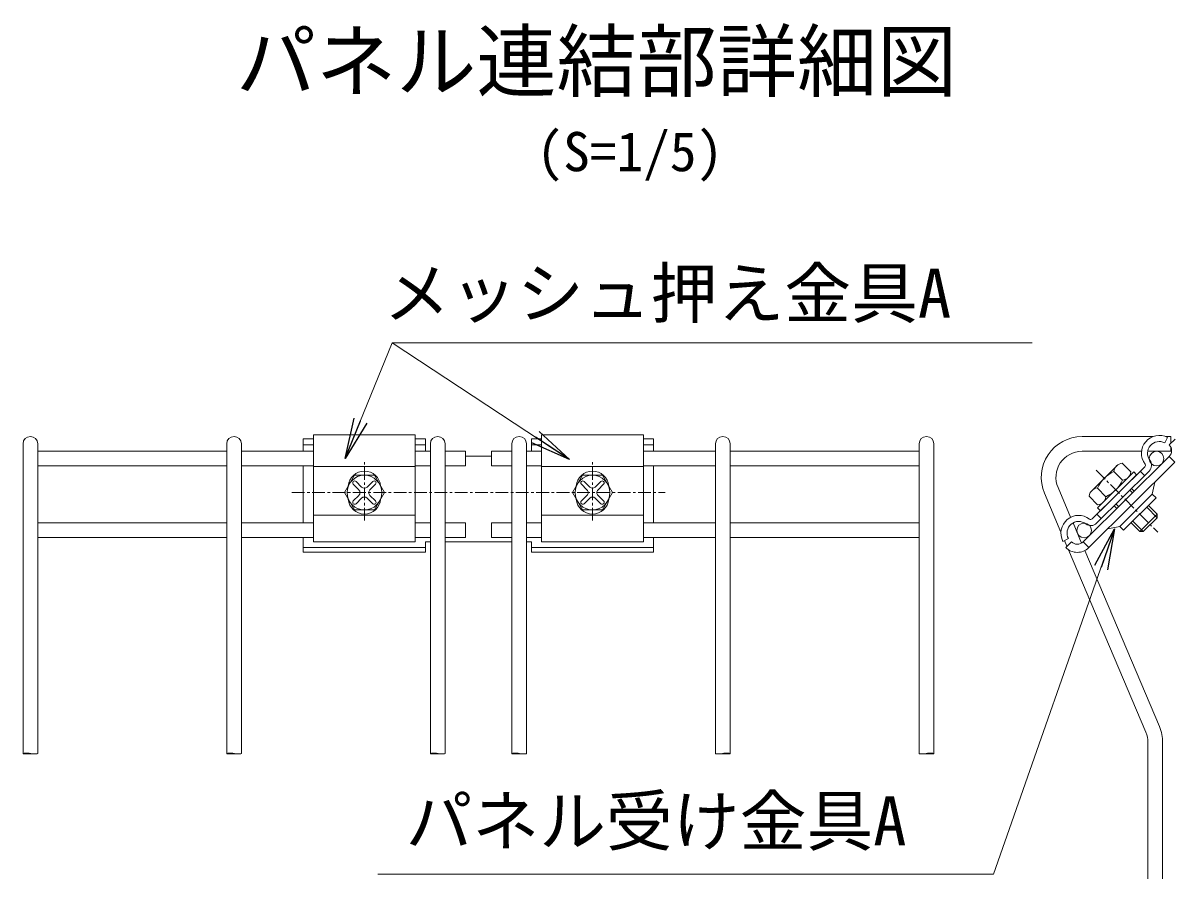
# Model space of a CAD drawing. Units: millimetres, scale not verified, with parts at other scales. Extents: x -4200 to 4200, y -2970 to 2970.
# Drawn here: x 989 to 2120, y -1234 to -394 of the extents above; entities that cross this region are included whole.
import ezdxf
from ezdxf.enums import TextEntityAlignment as Align

# ---------------------------------------------------------------- set-up
doc = ezdxf.new("R2010")
doc.units = ezdxf.units.MM
doc.header["$LTSCALE"] = 10
doc.linetypes.add('USER1', pattern=[2, 1.25, -0.25, 0.25, -0.25])
for name, color, linetype, lineweight in [('0-0_D-BMK', 2, 'USER1', 13), ('0-1_D-STR2', 7, 'Continuous', 9), ('0-3_0', 7, 'Continuous', 25), ('0-5_D-TTL-TXT', 7, 'Continuous', 25), ('0-7_D-STR-TXT', 7, 'Continuous', 13), ('0-8_D-STR3', 3, 'Continuous', 13)]:
    doc.layers.add(name, color=color, linetype=linetype, lineweight=lineweight)
doc.styles.add('ＭＳ ゴシック', font='')
doc.styles.get('ＭＳ ゴシック').set_extended_font_data('MS Gothic')

# ---------------------------------------------------------------- blocks, each defined once
blk = doc.blocks.new('_OPEN')
at = {"layer": '0-3_0'}
blk.add_line((0, 0), (-10, 0), dxfattribs=at)
blk.add_lwpolyline([(-10, 1.667), (0, 0), (-10, -1.667)], dxfattribs=at)

msp = doc.modelspace()

# ---------------------------------------------------------------- linework, layer by layer
at = {"layer": '0-0_D-BMK'}
for p, q in [((1323.89, -882.74), (1323.89, -824.83)), ((1547.89, -882.74), (1547.89, -824.83)), ((2042.37, -833.05), (2102.9, -894.07)), ((1252.69, -855.22), (1619.1, -855.22))]:
    msp.add_line(p, q, dxfattribs=at)
at = {"layer": '0-1_D-STR2'}
for p, q in [((2098.11, -800.27), (2028.59, -800.27)), ((2115.79, -800.27), (2110.81, -800.27)), ((2115.79, -806.87), (2115.79, -800.27)), ((988.69, -807.31), (988.69, -1111.35)), ((1003.09, -807.31), (1003.09, -1111.35)), ((1188.69, -807.31), (1188.69, -1111.35)), ((1203.09, -807.31), (1203.09, -1111.35)), ((1388.69, -807.31), (1388.69, -1111.35)), ((1403.09, -807.31), (1403.09, -1111.35)), ((1468.69, -807.31), (1468.69, -1111.35)), ((1483.09, -807.31), (1483.09, -1111.35)), ((1668.69, -807.31), (1668.69, -1111.35)), ((1683.09, -807.31), (1683.09, -1111.35)), ((1868.69, -807.31), (1868.69, -1111.35)), ((1883.09, -807.31), (1883.09, -1111.35)), ((2115.79, -814.67), (2115.79, -810.44)), ((1188.69, -814.51), (1003.09, -814.51)), ((1273.89, -814.51), (1203.09, -814.51)), ((1388.69, -814.51), (1373.89, -814.51)), ((1423.09, -814.51), (1403.09, -814.51)), ((1423.09, -828.91), (1423.09, -814.51)), ((1448.69, -828.91), (1448.69, -814.51)), ((1448.69, -814.51), (1468.69, -814.51)), ((1483.09, -814.51), (1497.89, -814.51)), ((1597.89, -814.51), (1668.69, -814.51)), ((1683.09, -814.51), (1868.69, -814.51)), ((2087.06, -814.67), (2028.59, -814.67)), ((2115.79, -814.67), (2093.12, -814.67)), ((1188.69, -828.91), (1003.09, -828.91)), ((1273.89, -828.91), (1203.09, -828.91)), ((1388.69, -828.91), (1373.89, -828.91)), ((1423.09, -828.91), (1403.09, -828.91)), ((1448.69, -828.91), (1468.69, -828.91)), ((1483.09, -828.91), (1497.89, -828.91)), ((1597.89, -828.91), (1668.69, -828.91)), ((1683.09, -828.91), (1868.69, -828.91)), ((1991.77, -855.9), (2007.91, -893.93)), ((2005.02, -850.28), (2017.41, -879.45)), ((1188.69, -885.02), (1003.09, -885.02)), ((1273.89, -885.02), (1203.09, -885.02)), ((1388.69, -885.02), (1373.89, -885.02)), ((1423.09, -885.02), (1403.09, -885.02)), ((1423.09, -899.42), (1423.09, -885.02)), ((1448.69, -885.02), (1468.69, -885.02)), ((1448.69, -899.42), (1448.69, -885.02)), ((1483.09, -885.02), (1497.89, -885.02)), ((1597.89, -885.02), (1668.69, -885.02)), ((1683.09, -885.02), (1868.69, -885.02)), ((2019.76, -885), (2028.13, -904.71)), ((1188.69, -899.42), (1003.09, -899.42)), ((1273.89, -899.42), (1203.09, -899.42)), ((1388.69, -899.42), (1373.89, -899.42)), ((1423.09, -899.42), (1403.09, -899.42)), ((1448.69, -899.42), (1468.69, -899.42)), ((1483.09, -899.42), (1497.89, -899.42)), ((1597.89, -899.42), (1668.69, -899.42)), ((1683.09, -899.42), (1868.69, -899.42)), ((2011.46, -902.3), (2013.84, -907.91)), ((2015.3, -911.35), (2091.35, -1090.51)), ((2031.27, -912.12), (2104.61, -1084.88)), ((2093.39, -1100.51), (2093.39, -1234.45)), ((2107.79, -1100.51), (2107.79, -1234.45))]:
    msp.add_line(p, q, dxfattribs=at)
for centre in [(2101.79, -821.87), (2030.71, -892.38)]:
    msp.add_circle(centre, 7.2, dxfattribs=at)
for centre, radius, start, end in [((995.89, -807.31), 7.2, 0, 180), ((1195.89, -807.31), 7.2, 0, 180), ((1395.89, -807.31), 7.2, 0, 180), ((1475.89, -807.31), 7.2, 0, 180), ((1675.89, -807.31), 7.2, 0, 180), ((1875.89, -807.31), 7.2, 0, 180), ((2028.59, -840.27), 40, 90, 203), ((2028.59, -840.27), 25.6, 90, 203), ((2067.79, -1100.51), 40, 0, 23), ((2067.79, -1100.51), 25.6, 0, 23)]:
    msp.add_arc(centre, radius, start, end, dxfattribs=at)
for centre, major_axis in [((992.29, -1111.35), (-3.6, 0)), ((1192.29, -1111.35), (-3.6, 0)), ((1392.29, -1111.35), (-3.6, 0)), ((1472.29, -1111.35), (-3.6, 0)), ((1679.49, -1111.35), (3.6, 0)), ((1879.49, -1111.35), (3.6, 0))]:
    msp.add_ellipse(centre, major_axis=major_axis, ratio=0.114898, dxfattribs=at)
for centre, major_axis, start_param, end_param in [((999.49, -1111.35), (3.6, 0), 3.141593, 6.2832842), ((1199.49, -1111.35), (3.6, 0), 3.141593, 6.2832842), ((1399.49, -1111.35), (3.6, 0), 3.141593, 6.2832842), ((1479.49, -1111.35), (3.6, 0), 3.141593, 6.2832842), ((1672.29, -1111.35), (-3.6, 0), 6.2830864, 9.4247776), ((1872.29, -1111.35), (-3.6, 0), 6.2830864, 9.4247776)]:
    msp.add_ellipse(centre, major_axis=major_axis, ratio=0.114898, start_param=start_param, end_param=end_param, dxfattribs=at)
at = {"layer": '0-7_D-STR-TXT'}
for p, q in [((1351.3, -708.09), (1305.72, -819.81)), ((1979.5, -708.09), (1351.3, -708.09)), ((1351.3, -708.09), (1523.62, -821.73)), ((1941.76, -1229.78), (2059.89, -892.79)), ((1337.05, -1229.78), (1941.76, -1229.78))]:
    msp.add_line(p, q, dxfattribs=at)
at = {"layer": '0-8_D-STR3'}
for p, q in [((1263.89, -814.51), (1263.89, -802.56)), ((1263.89, -802.56), (1273.89, -802.56)), ((1273.89, -798.58), (1273.89, -903.43)), ((1273.89, -798.58), (1373.89, -798.58)), ((1373.89, -798.58), (1373.89, -903.43)), ((1373.89, -802.56), (1383.89, -802.56)), ((1383.89, -802.56), (1383.89, -814.51)), ((1497.89, -802.56), (1487.89, -802.56)), ((1487.89, -802.56), (1487.89, -814.51)), ((1497.89, -798.58), (1497.89, -903.43)), ((1597.89, -798.58), (1497.89, -798.58)), ((1597.89, -798.58), (1597.89, -903.43)), ((1607.89, -802.56), (1597.89, -802.56)), ((1607.89, -814.51), (1607.89, -802.56)), ((2109.87, -806.43), (2112.69, -801.13)), ((2114.25, -808.39), (2119.98, -802.72)), ((1263.89, -808.19), (1273.89, -808.19)), ((1373.89, -808.19), (1383.89, -808.19)), ((1497.89, -808.19), (1487.89, -808.19)), ((1607.89, -808.19), (1597.89, -808.19)), ((1448.69, -819.5), (1423.09, -819.5)), ((2029.58, -903.57), (2114.24, -819.66)), ((2035.21, -909.25), (2119.87, -825.34)), ((2114.24, -819.66), (2119.87, -825.34)), ((1263.89, -885.02), (1263.89, -828.91)), ((1273.89, -829.6), (1373.89, -829.6)), ((1597.89, -829.6), (1497.89, -829.6)), ((1607.89, -885.02), (1607.89, -828.91)), ((2063.43, -828.27), (2037.82, -853.67)), ((2038.67, -881), (2090.32, -829.76)), ((2042.9, -885.26), (2094.54, -834.02)), ((2079.44, -834.92), (2043.94, -870.14)), ((2059.99, -834.49), (2068.45, -843.01)), ((2068.16, -826.39), (2076.61, -834.91)), ((2079.44, -834.92), (2082.26, -837.76)), ((2085.82, -834.23), (2090.05, -838.48)), ((1314.06, -838.18), (1304.22, -855.22)), ((1312.98, -847.03), (1318.44, -852.49)), ((1333.73, -838.18), (1314.06, -838.18)), ((1315.71, -844.3), (1321.16, -849.76)), ((1332.08, -844.3), (1326.62, -849.76)), ((1334.81, -847.03), (1329.35, -852.49)), ((1333.73, -838.18), (1343.57, -855.22)), ((1538.06, -838.18), (1528.22, -855.22)), ((1536.98, -847.03), (1542.44, -852.49)), ((1538.06, -838.18), (1557.73, -838.18)), ((1539.71, -844.3), (1545.17, -849.76)), ((1556.08, -844.3), (1550.62, -849.76)), ((1558.81, -847.03), (1553.35, -852.49)), ((1557.73, -838.18), (1567.57, -855.22)), ((2082.26, -837.76), (2046.76, -872.98)), ((2074.27, -840.05), (2049.07, -865.05)), ((1314.06, -872.26), (1304.22, -855.22)), ((1312.98, -863.41), (1318.44, -857.95)), ((1334.81, -863.41), (1329.35, -857.95)), ((1333.73, -872.26), (1343.57, -855.22)), ((1538.06, -872.26), (1528.22, -855.22)), ((1536.98, -863.41), (1542.44, -857.95)), ((1558.81, -863.41), (1553.35, -857.95)), ((1557.73, -872.26), (1567.57, -855.22)), ((2035.5, -858.79), (2043.95, -867.31)), ((2043.67, -850.69), (2052.12, -859.21)), ((2075.55, -852.87), (2078.12, -855.46)), ((2077.25, -851.18), (2079.83, -853.77)), ((1315.71, -866.14), (1321.16, -860.68)), ((1332.08, -866.14), (1326.62, -860.68)), ((1539.71, -866.14), (1545.17, -860.68)), ((1556.08, -866.14), (1550.62, -860.68)), ((2043.94, -870.14), (2046.76, -872.98)), ((2060.21, -868.08), (2062.78, -870.67)), ((2061.92, -866.39), (2064.48, -868.98)), ((2092.12, -869.58), (2102.31, -879.85)), ((2093.82, -867.89), (2102.32, -876.45)), ((1273.89, -877.37), (1373.89, -877.37)), ((1333.73, -872.26), (1314.06, -872.26)), ((1597.89, -877.37), (1497.89, -877.37)), ((1538.06, -872.26), (1557.73, -872.26)), ((2043.22, -876.48), (2047.45, -880.74)), ((2102.32, -876.45), (2085.28, -893.35)), ((2102.31, -879.85), (2088.68, -893.37)), ((2102.32, -876.45), (2102.31, -879.85)), ((2053.84, -890.79), (2065.62, -888.42)), ((2076.78, -884.78), (2085.28, -893.35)), ((2078.48, -883.09), (2088.68, -893.37)), ((2088.68, -893.37), (2085.28, -893.35)), ((1263.89, -899.42), (1263.89, -913.73)), ((1273.89, -903.43), (1373.89, -903.43)), ((1388.69, -903.41), (1383.89, -903.41)), ((1383.89, -913.73), (1383.89, -903.41)), ((1468.69, -903.41), (1403.09, -903.41)), ((1483.09, -903.41), (1487.89, -903.41)), ((1487.89, -913.73), (1487.89, -903.41)), ((1597.89, -903.43), (1497.89, -903.43)), ((1607.89, -899.42), (1607.89, -913.73)), ((2015.18, -900.36), (2009.86, -903.13)), ((2018.27, -903.52), (2012.59, -909.15)), ((2029.58, -903.57), (2035.21, -909.25)), ((1263.89, -908.99), (1383.89, -908.99)), ((1263.89, -913.73), (1383.89, -913.73)), ((1607.89, -908.99), (1487.89, -908.99)), ((1607.89, -913.73), (1487.89, -913.73))]:
    msp.add_line(p, q, dxfattribs=at)
for points in [[(2100.11, -844.93), (2097.64, -856.69), (2080.76, -873.41)], [(2069.34, -892.15), (2101.33, -860.44), (2097.64, -856.69)], [(2069.34, -892.15), (2065.62, -888.42), (2082.49, -871.7)]]:
    msp.add_lwpolyline(points, dxfattribs=at)
for centre in [(1323.89, -855.22), (1547.89, -855.22)]:
    msp.add_circle(centre, 17.04, dxfattribs=at)
for centre, radius, start, end in [((2104.46, -816.58), 17.5, 61.96631, 217.1074), ((2104.46, -816.58), 11.5, 61.96631, 217.1074), ((2108.61, -813.98), 8, 314.74497, 44.74497), ((2088.91, -828.34), 8, 314.76966, 37.1074), ((1323.89, -850.06), 16, 4.65818, 175.34501), ((1547.89, -850.06), 16, 4.65499, 175.34182), ((2074.41, -865.35), 34.06, 115.03696, 154.50019), ((2068.99, -835.4), 9.04, 95.28636, 174.25078), ((2067.45, -833.84), 9.22, 276.20307, 353.33408), ((2088.91, -828.34), 2, 314.76966, 37.1074), ((1314.34, -845.67), 1.93, 44.99953, 224.99952), ((1333.45, -845.67), 1.93, 315, 135), ((1538.34, -845.67), 1.93, 45, 225), ((1557.45, -845.67), 1.93, 315.00048, 135.00047), ((2037.7, -828.35), 34.06, 295.03696, 334.50019), ((1315.71, -855.22), 3.86, 314.99999, 45), ((1323.89, -847.03), 3.86, 225.00001, 314.99999), ((1323.89, -863.41), 3.86, 45, 135), ((1332.08, -855.22), 3.86, 135, 225.00001), ((1539.71, -855.22), 3.86, 314.99999, 45), ((1547.9, -847.03), 3.86, 225.00001, 314.99999), ((1547.9, -863.41), 3.86, 45, 135), ((1556.08, -855.22), 3.86, 135, 225.00001), ((2044.66, -859.85), 9.22, 96.17509, 173.36206), ((2042.97, -858.15), 9.21, 276.14356, 353.39359), ((1323.89, -860.32), 16, 184.89555, 355.10576), ((1314.34, -864.77), 1.93, 135, 314.99998), ((1333.45, -864.77), 1.93, 225.00001, 44.99999), ((1547.89, -860.32), 16, 184.89424, 355.10445), ((1538.34, -864.77), 1.93, 135.00001, 314.99999), ((1557.45, -864.77), 1.93, 225.00002, 45), ((2025.37, -895.03), 17.5, 52.43191, 207.57301), ((2037.26, -879.58), 2, 232.43191, 314.76966), ((2025.37, -895.03), 11.5, 52.43191, 207.57301), ((2037.26, -879.58), 8, 232.43191, 314.76966), ((2023.95, -897.89), 8, 224.74497, 314.74497), ((2023.95, -897.89), 16, 224.74497, 314.74497)]:
    msp.add_arc(centre, radius, start, end, dxfattribs=at)

# ---------------------------------------------------------------- block references
at = {"layer": '0-7_D-STR-TXT', "xscale": 4, "yscale": 4}
for p, rotation in [((1304.96, -821.66), 247.80393), ((1525.29, -822.84), 326.59452), ((2060.55, -890.9), 70.68254)]:
    msp.add_blockref('_OPEN', p, dxfattribs=dict(at, rotation=rotation))

# ---------------------------------------------------------------- texts
at = {"layer": '0-5_D-TTL-TXT', "style": 'ＭＳ ゴシック'}
for s, height, p in [('パネル連結部詳細図', 57.7, (1197.75, -477.86)), ('(S=1/5)', 38.49, (1492.92, -551.26))]:
    msp.add_text(s, height=height, dxfattribs=at).set_placement(p, align=Align.BOTTOM_LEFT)
at = {"layer": '0-7_D-STR-TXT', "style": 'ＭＳ ゴシック'}
for s, p in [('メッシュ押え金具A', (1342.65, -697.98)), ('パネル受け金具A', (1364.36, -1215.98))]:
    msp.add_text(s, height=48.09, dxfattribs=at).set_placement(p, align=Align.BOTTOM_LEFT)

doc.saveas('drawing.dxf')
